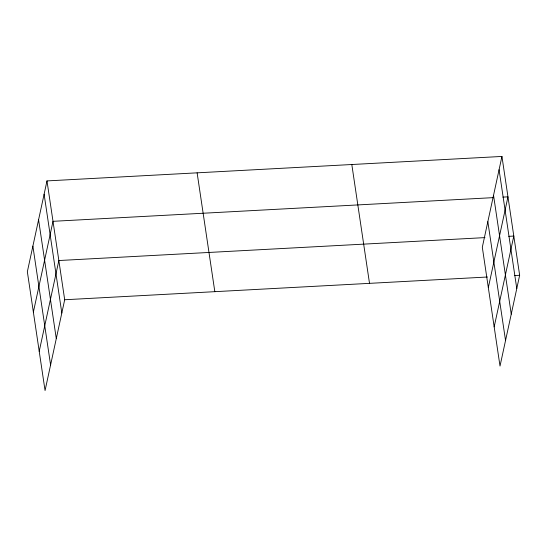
<?xml version="1.0" encoding="UTF-8"?>
<svg xmlns="http://www.w3.org/2000/svg" width="547" height="547" viewBox="0 0 547 547"><rect width="100%" height="100%" fill="white"/><g stroke="black" fill="none" stroke-linecap="round" stroke-linejoin="round"><path stroke-width="0.82" d="M46.987 180.913L27.35 271.722L45.059 390.558L64.69 299.749L46.987 180.913L501.941 156.442L519.65 275.278L500.013 366.087L482.31 247.251L501.941 156.442M33.367 312.125L53.004 221.316L493.544 197.624M39.213 351.345L58.85 260.529L484.97 237.61M488.327 287.66L507.965 196.845L502.878 197.118M494.173 326.874L513.804 236.065L508.717 236.338M64.69 299.749L487.418 277.008M514.563 275.551L519.65 275.278M499.069 169.727L516.778 288.563M493.538 195.313L511.247 314.149M487.842 221.672L505.544 340.507M351.81 164.517L369.512 283.353M197.118 172.838L214.827 291.674M44.109 194.199L61.818 313.034M38.577 219.778L56.286 338.614M32.882 246.136L50.591 364.972"/></g></svg>
